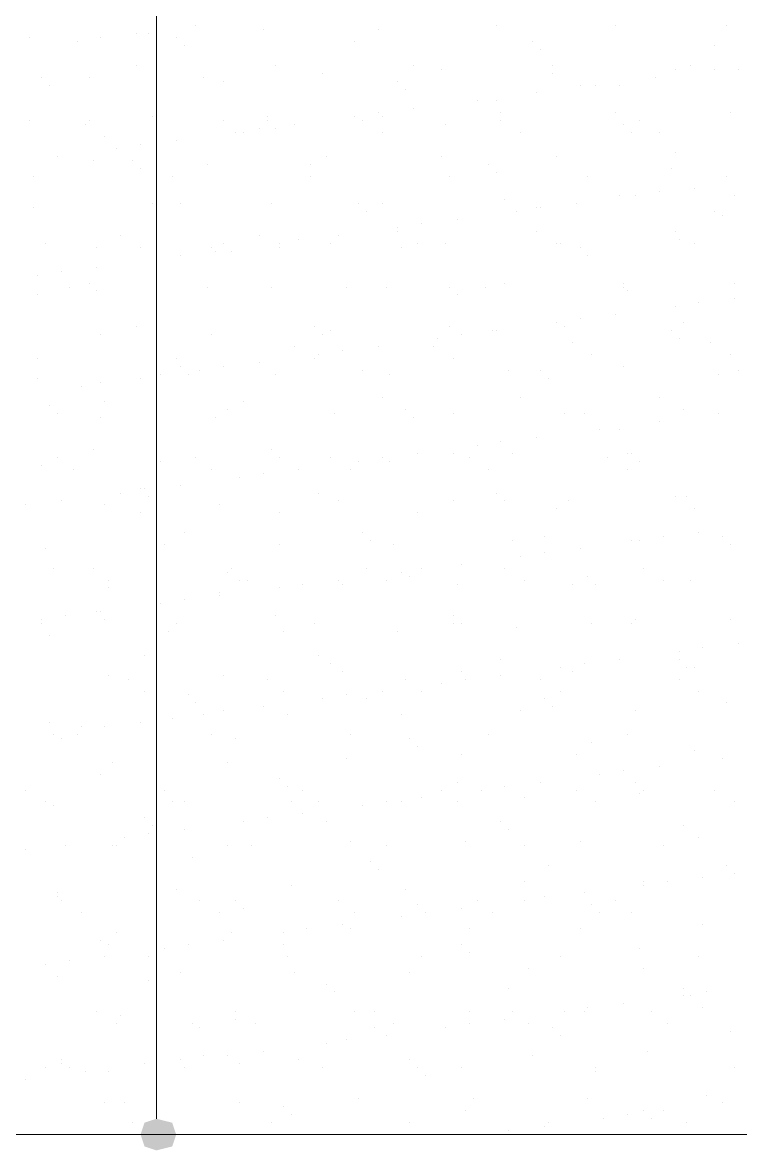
# Model space of a CAD drawing. Header units: millimetres. Extents: x 21 to 236, y 15 to 64.
# Drawn here: x 39.572 to 40.393, y 26.943 to 28.234 of the extents above; entities that cross this region are included whole.
import ezdxf

# ---------------------------------------------------------------- set-up
doc = ezdxf.new("R2010")
doc.units = ezdxf.units.MM
doc.layers.add('PDF_0', color=210, linetype='Continuous')
doc.layers.add('PDF_Cota', color=90, linetype='Continuous')
doc.layers.add('PDF_Grama', color=7, linetype='Continuous', true_color=0x397200)

msp = doc.modelspace()

# ---------------------------------------------------------------- linework, layer by layer
at = {"layer": 'PDF_0', "lineweight": 0}
msp.add_lwpolyline([(39.7249, 26.9796), (39.7249, 27.0023)], dxfattribs=at)
at = {"layer": 'PDF_0', "transparency": 33554559}
for points in [[(39.7249, 26.9796), (39.7249, 26.9615), (39.7113, 26.9751)], [(39.743, 26.9751), (39.7249, 26.9796), (39.7249, 26.9615)], [(39.7249, 26.9615), (39.7113, 26.9751), (39.7068, 26.9615)], [(39.7249, 26.9615), (39.7476, 26.9615), (39.743, 26.9751)], [(39.7068, 26.9615), (39.7113, 26.9479), (39.7249, 26.9615)], [(39.7113, 26.9479), (39.7249, 26.9615), (39.7249, 26.9434)], [(39.7249, 26.9434), (39.743, 26.9479), (39.7249, 26.9615)], [(39.743, 26.9479), (39.7249, 26.9615), (39.7476, 26.9615)]]:
    msp.add_solid(points, dxfattribs=at)
at = {"layer": 'PDF_Cota', "lineweight": 0}
for points in [[(39.7249, 30.5512), (39.7249, 27.0023)], [(38.7187, 26.9615), (48.477, 26.9615)], [(43.3916, 26.9615), (39.6252, 26.9615)]]:
    msp.add_lwpolyline(points, dxfattribs=at)
at = {"layer": 'PDF_Grama', "lineweight": 20}
for points in [[(39.7702, 28.2306), (39.7702, 28.2306)], [(40.1147, 28.2306), (40.1147, 28.2306)], [(40.2507, 28.2306), (40.2507, 28.2306)], [(40.3776, 28.2306), (40.3776, 28.2306)], [(39.5799, 28.217), (39.5799, 28.217)], [(39.6614, 28.217), (39.6614, 28.217)], [(39.7022, 28.2215), (39.7022, 28.2215)], [(39.7158, 28.2215), (39.7158, 28.2215)], [(39.7476, 28.217), (39.7476, 28.217)], [(39.8473, 28.226), (39.8473, 28.226)], [(39.9787, 28.226), (39.9787, 28.226)], [(39.6342, 28.2124), (39.6342, 28.2124)], [(39.7566, 28.2079), (39.7566, 28.2079)], [(39.9515, 28.2124), (39.9515, 28.2124)], [(40.1555, 28.2124), (40.1555, 28.2124)], [(40.1645, 28.2034), (40.1645, 28.2034)], [(40.364, 28.2079), (40.364, 28.2079)], [(39.7022, 28.1852), (39.7022, 28.1852)], [(39.8609, 28.1852), (39.8609, 28.1852)], [(39.9153, 28.1762), (39.9153, 28.1762)], [(40.0195, 28.1852), (40.0195, 28.1852)], [(40.0512, 28.1807), (40.0512, 28.1807)], [(40.1781, 28.1852), (40.1781, 28.1852)], [(40.1781, 28.1762), (40.1781, 28.1762)], [(40.3186, 28.1807), (40.3186, 28.1807)], [(40.3368, 28.1852), (40.3368, 28.1852)], [(40.364, 28.1807), (40.364, 28.1807)], [(40.3912, 28.1807), (40.3912, 28.1807)], [(39.5935, 28.1716), (39.5935, 28.1716)], [(39.6478, 28.1716), (39.6478, 28.1716)], [(39.7793, 28.1716), (39.7793, 28.1716)], [(39.8019, 28.1671), (39.8019, 28.1671)], [(40.0014, 28.1671), (40.0014, 28.1671)], [(40.296, 28.1716), (40.296, 28.1716)], [(39.6025, 28.1626), (39.6025, 28.1626)], [(40.0104, 28.158), (40.0104, 28.158)], [(40.16, 28.1535), (40.16, 28.1535)], [(40.2099, 28.1626), (40.2099, 28.1626)], [(40.228, 28.1626), (40.228, 28.1626)], [(40.2552, 28.1626), (40.2552, 28.1626)], [(40.092, 28.1444), (40.092, 28.1444)], [(40.1147, 28.1444), (40.1147, 28.1444)], [(39.7204, 28.1263), (39.7204, 28.1263)], [(39.8518, 28.1263), (39.8518, 28.1263)], [(39.9515, 28.1263), (39.9515, 28.1263)], [(39.9787, 28.1308), (39.9787, 28.1308)], [(39.9832, 28.1263), (39.9832, 28.1263)], [(40.0195, 28.1354), (40.0195, 28.1354)], [(40.1192, 28.1308), (40.1192, 28.1308)], [(40.2507, 28.1308), (40.2507, 28.1308)], [(40.3821, 28.1308), (40.3821, 28.1308)], [(39.5799, 28.1218), (39.5799, 28.1218)], [(39.6433, 28.1173), (39.6433, 28.1173)], [(39.6478, 28.1218), (39.6478, 28.1218)], [(39.8019, 28.1218), (39.8019, 28.1218)], [(39.8427, 28.1127), (39.8427, 28.1127)], [(39.8518, 28.1218), (39.8518, 28.1218)], [(39.8609, 28.1127), (39.8609, 28.1127)], [(39.8835, 28.1173), (39.8835, 28.1173)], [(39.9606, 28.1218), (39.9606, 28.1218)], [(40.0558, 28.1173), (40.0558, 28.1173)], [(40.1192, 28.1218), (40.1192, 28.1218)], [(40.2597, 28.1173), (40.2597, 28.1173)], [(40.2778, 28.1218), (40.2778, 28.1218)], [(39.666, 28.1037), (39.666, 28.1037)], [(39.7476, 28.0991), (39.7476, 28.0991)], [(39.8155, 28.1082), (39.8155, 28.1082)], [(39.8246, 28.1082), (39.8246, 28.1082)], [(39.9832, 28.1082), (39.9832, 28.1082)], [(40.1419, 28.1082), (40.1419, 28.1082)], [(40.2688, 28.1082), (40.2688, 28.1082)], [(40.3005, 28.1082), (40.3005, 28.1082)], [(39.6796, 28.0901), (39.6796, 28.0901)], [(39.7068, 28.0946), (39.7068, 28.0946)], [(39.6116, 28.081), (39.6116, 28.081)], [(39.6524, 28.0765), (39.6524, 28.0765)], [(39.6977, 28.0765), (39.6977, 28.0765)], [(39.9198, 28.081), (39.9198, 28.081)], [(40.0512, 28.081), (40.0512, 28.081)], [(40.1827, 28.081), (40.1827, 28.081)], [(40.3186, 28.0855), (40.3186, 28.0855)], [(39.7068, 28.0674), (39.7068, 28.0674)], [(39.7838, 28.0719), (39.7838, 28.0719)], [(39.9017, 28.0719), (39.9017, 28.0719)], [(40.1056, 28.0719), (40.1056, 28.0719)], [(40.1147, 28.0629), (40.1147, 28.0629)], [(40.3141, 28.0674), (40.3141, 28.0674)], [(39.5844, 28.0583), (39.5844, 28.0583)], [(39.743, 28.0583), (39.743, 28.0583)], [(39.9017, 28.0583), (39.9017, 28.0583)], [(40.0603, 28.0583), (40.0603, 28.0583)], [(40.2189, 28.0583), (40.2189, 28.0583)], [(40.3776, 28.0583), (40.3776, 28.0583)], [(40.2552, 28.0357), (40.2552, 28.0357)], [(40.2733, 28.0357), (40.2733, 28.0357)], [(40.3005, 28.0402), (40.3005, 28.0402)], [(40.3413, 28.0447), (40.3413, 28.0447)], [(40.3866, 28.0357), (40.3866, 28.0357)], [(39.5844, 28.0221), (39.5844, 28.0221)], [(39.7204, 28.0266), (39.7204, 28.0266)], [(39.7521, 28.0266), (39.7521, 28.0266)], [(39.8563, 28.0266), (39.8563, 28.0266)], [(39.956, 28.0266), (39.956, 28.0266)], [(39.9832, 28.0266), (39.9832, 28.0266)], [(40.1237, 28.0311), (40.1237, 28.0311)], [(40.16, 28.0221), (40.16, 28.0221)], [(40.1645, 28.0221), (40.1645, 28.0221)], [(40.2053, 28.0266), (40.2053, 28.0266)], [(39.9651, 28.0175), (39.9651, 28.0175)], [(40.0694, 28.0085), (40.0694, 28.0085)], [(40.1373, 28.0175), (40.1373, 28.0175)], [(40.364, 28.0175), (40.364, 28.0175)], [(40.373, 28.013), (40.373, 28.013)], [(40.0014, 27.9994), (40.0014, 27.9994)], [(40.0286, 28.0039), (40.0286, 28.0039)], [(39.6841, 27.9903), (39.6841, 27.9903)], [(39.8427, 27.9903), (39.8427, 27.9903)], [(39.8881, 27.9858), (39.8881, 27.9858)], [(39.9334, 27.9903), (39.9334, 27.9903)], [(40.0014, 27.9949), (40.0014, 27.9949)], [(40.16, 27.9949), (40.16, 27.9949)], [(40.3186, 27.9949), (40.3186, 27.9949)], [(40.3232, 27.9858), (40.3232, 27.9858)], [(39.598, 27.9813), (39.598, 27.9813)], [(39.6569, 27.9767), (39.6569, 27.9767)], [(39.7068, 27.9767), (39.7068, 27.9767)], [(39.7883, 27.9767), (39.7883, 27.9767)], [(39.7929, 27.9722), (39.7929, 27.9722)], [(39.8019, 27.9813), (39.8019, 27.9813)], [(39.811, 27.9722), (39.811, 27.9722)], [(39.8654, 27.9813), (39.8654, 27.9813)], [(39.8654, 27.9767), (39.8654, 27.9767)], [(39.9243, 27.9813), (39.9243, 27.9813)], [(40.0059, 27.9767), (40.0059, 27.9767)], [(40.024, 27.9813), (40.024, 27.9813)], [(40.0558, 27.9813), (40.0558, 27.9813)], [(40.1827, 27.9813), (40.1827, 27.9813)], [(40.1872, 27.9813), (40.1872, 27.9813)], [(40.2099, 27.9767), (40.2099, 27.9767)], [(40.3413, 27.9813), (40.3413, 27.9813)], [(39.7249, 27.9631), (39.7249, 27.9631)], [(39.7521, 27.9677), (39.7521, 27.9677)], [(40.2189, 27.9677), (40.2189, 27.9677)], [(39.5889, 27.945), (39.5889, 27.945)], [(39.6161, 27.9496), (39.6161, 27.9496)], [(39.6569, 27.9541), (39.6569, 27.9541)], [(39.6252, 27.9314), (39.6252, 27.9314)], [(39.6478, 27.936), (39.6478, 27.936)], [(39.7838, 27.9314), (39.7838, 27.9314)], [(39.8563, 27.9314), (39.8563, 27.9314)], [(39.8563, 27.9314), (39.8563, 27.9314)], [(39.9425, 27.9314), (39.9425, 27.9314)], [(39.9878, 27.9314), (39.9878, 27.9314)], [(40.0603, 27.9314), (40.0603, 27.9314)], [(40.1011, 27.9314), (40.1011, 27.9314)], [(40.1237, 27.936), (40.1237, 27.936)], [(40.2597, 27.936), (40.2597, 27.936)], [(40.2597, 27.9314), (40.2597, 27.9314)], [(40.3866, 27.936), (40.3866, 27.936)], [(39.5889, 27.9224), (39.5889, 27.9224)], [(39.6569, 27.9269), (39.6569, 27.9269)], [(39.7249, 27.9269), (39.7249, 27.9269)], [(40.0694, 27.9224), (40.0694, 27.9224)], [(40.2643, 27.9269), (40.2643, 27.9269)], [(40.3866, 27.9178), (40.3866, 27.9178)], [(40.3186, 27.9088), (40.3186, 27.9088)], [(40.3458, 27.9133), (40.3458, 27.9133)], [(40.2099, 27.8952), (40.2099, 27.8952)], [(40.2507, 27.8997), (40.2507, 27.8997)], [(39.7022, 27.8861), (39.7022, 27.8861)], [(39.9062, 27.8861), (39.9062, 27.8861)], [(39.9243, 27.8816), (39.9243, 27.8816)], [(40.0603, 27.8861), (40.0603, 27.8861)], [(40.1101, 27.8816), (40.1101, 27.8816)], [(40.1147, 27.8816), (40.1147, 27.8816)], [(40.1827, 27.8906), (40.1827, 27.8906)], [(40.1917, 27.8861), (40.1917, 27.8861)], [(40.3141, 27.8816), (40.3141, 27.8816)], [(40.3277, 27.8906), (40.3277, 27.8906)], [(39.6614, 27.877), (39.6614, 27.877)], [(39.7883, 27.877), (39.7883, 27.877)], [(39.9153, 27.877), (39.9153, 27.877)], [(40.0467, 27.8725), (40.0467, 27.8725)], [(40.0739, 27.877), (40.0739, 27.877)], [(40.2008, 27.868), (40.2008, 27.868)], [(40.3232, 27.8725), (40.3232, 27.8725)], [(40.3594, 27.868), (40.3594, 27.868)], [(39.7249, 27.8634), (39.7249, 27.8634)], [(39.8835, 27.8634), (39.8835, 27.8634)], [(39.9107, 27.8544), (39.9107, 27.8544)], [(39.9379, 27.8589), (39.9379, 27.8589)], [(39.9787, 27.8634), (39.9787, 27.8634)], [(40.0422, 27.8634), (40.0422, 27.8634)], [(40.2235, 27.8544), (40.2235, 27.8544)], [(40.3821, 27.8544), (40.3821, 27.8544)], [(39.5889, 27.8498), (39.5889, 27.8498)], [(39.7476, 27.8498), (39.7476, 27.8498)], [(39.7521, 27.8408), (39.7521, 27.8408)], [(39.8019, 27.8408), (39.8019, 27.8408)], [(39.8427, 27.8453), (39.8427, 27.8453)], [(39.9062, 27.8498), (39.9062, 27.8498)], [(40.0648, 27.8498), (40.0648, 27.8498)], [(40.2597, 27.8408), (40.2597, 27.8408)], [(39.7294, 27.8317), (39.7294, 27.8317)], [(39.7612, 27.8317), (39.7612, 27.8317)], [(39.7748, 27.8362), (39.7748, 27.8362)], [(39.8609, 27.8317), (39.8609, 27.8317)], [(39.9606, 27.8362), (39.9606, 27.8362)], [(39.9923, 27.8317), (39.9923, 27.8317)], [(40.1283, 27.8362), (40.1283, 27.8362)], [(40.1645, 27.8362), (40.1645, 27.8362)], [(40.3685, 27.8317), (40.3685, 27.8317)], [(40.3912, 27.8362), (40.3912, 27.8362)], [(39.5889, 27.8272), (39.5889, 27.8272)], [(39.6388, 27.8181), (39.6388, 27.8181)], [(39.6614, 27.8226), (39.6614, 27.8226)], [(39.7068, 27.8272), (39.7068, 27.8272)], [(40.1736, 27.8272), (40.1736, 27.8272)], [(39.9832, 27.8045), (39.9832, 27.8045)], [(40.1419, 27.8045), (40.1419, 27.8045)], [(40.3005, 27.8045), (40.3005, 27.8045)], [(39.6025, 27.7955), (39.6025, 27.7955)], [(39.666, 27.8), (39.666, 27.8)], [(39.8065, 27.7909), (39.8065, 27.7909)], [(39.8246, 27.8), (39.8246, 27.8)], [(40.0104, 27.7909), (40.0104, 27.7909)], [(40.3277, 27.7909), (40.3277, 27.7909)], [(39.6116, 27.7864), (39.6116, 27.7864)], [(39.6614, 27.7819), (39.6614, 27.7819)], [(39.7929, 27.7819), (39.7929, 27.7819)], [(39.9289, 27.7864), (39.9289, 27.7864)], [(40.0195, 27.7819), (40.0195, 27.7819)], [(40.0648, 27.7864), (40.0648, 27.7864)], [(40.1917, 27.7864), (40.1917, 27.7864)], [(40.2144, 27.7864), (40.2144, 27.7864)], [(40.3005, 27.7773), (40.3005, 27.7773)], [(40.3685, 27.7864), (40.3685, 27.7864)], [(40.2325, 27.7683), (40.2325, 27.7683)], [(40.2552, 27.7683), (40.2552, 27.7683)], [(40.092, 27.7501), (40.092, 27.7501)], [(40.1192, 27.7547), (40.1192, 27.7547)], [(40.16, 27.7592), (40.16, 27.7592)], [(39.6524, 27.7456), (39.6524, 27.7456)], [(39.8563, 27.7456), (39.8563, 27.7456)], [(40.024, 27.7411), (40.024, 27.7411)], [(40.0648, 27.7411), (40.0648, 27.7411)], [(40.1328, 27.7411), (40.1328, 27.7411)], [(40.2643, 27.7411), (40.2643, 27.7411)], [(40.2688, 27.7411), (40.2688, 27.7411)], [(39.5935, 27.7275), (39.5935, 27.7275)], [(39.6116, 27.7365), (39.6116, 27.7365)], [(39.7294, 27.732), (39.7294, 27.732)], [(39.7702, 27.7365), (39.7702, 27.7365)], [(39.8654, 27.7365), (39.8654, 27.7365)], [(39.8654, 27.7365), (39.8654, 27.7365)], [(39.9243, 27.7365), (39.9243, 27.7365)], [(39.956, 27.732), (39.956, 27.732)], [(39.9832, 27.7365), (39.9832, 27.7365)], [(39.9923, 27.732), (39.9923, 27.732)], [(40.083, 27.7365), (40.083, 27.7365)], [(40.2416, 27.7365), (40.2416, 27.7365)], [(40.2778, 27.732), (40.2778, 27.732)], [(39.6297, 27.7229), (39.6297, 27.7229)], [(39.7883, 27.7229), (39.7883, 27.7229)], [(39.8201, 27.7139), (39.8201, 27.7139)], [(39.8473, 27.7184), (39.8473, 27.7184)], [(39.8881, 27.7229), (39.8881, 27.7229)], [(39.947, 27.7229), (39.947, 27.7229)], [(40.1056, 27.7229), (40.1056, 27.7229)], [(40.2643, 27.7229), (40.2643, 27.7229)], [(39.7068, 27.7003), (39.7068, 27.7003)], [(39.7113, 27.7003), (39.7113, 27.7003)], [(39.7521, 27.7048), (39.7521, 27.7048)], [(39.6161, 27.6867), (39.6161, 27.6867)], [(39.6841, 27.6957), (39.6841, 27.6957)], [(39.7158, 27.6912), (39.7158, 27.6912)], [(39.9107, 27.6957), (39.9107, 27.6957)], [(39.9334, 27.6867), (39.9334, 27.6867)], [(40.0648, 27.6867), (40.0648, 27.6867)], [(40.1147, 27.6957), (40.1147, 27.6957)], [(40.1237, 27.6867), (40.1237, 27.6867)], [(40.1963, 27.6867), (40.1963, 27.6867)], [(40.3186, 27.6912), (40.3186, 27.6912)], [(40.3322, 27.6912), (40.3322, 27.6912)], [(39.5753, 27.6821), (39.5753, 27.6821)], [(39.666, 27.6821), (39.666, 27.6821)], [(39.7068, 27.6731), (39.7068, 27.6731)], [(39.7974, 27.6821), (39.7974, 27.6821)], [(39.8654, 27.6731), (39.8654, 27.6731)], [(40.024, 27.6731), (40.024, 27.6731)], [(40.1827, 27.6776), (40.1827, 27.6776)], [(40.3413, 27.6776), (40.3413, 27.6776)], [(39.7566, 27.6504), (39.7566, 27.6504)], [(39.9606, 27.6504), (39.9606, 27.6504)], [(40.3458, 27.6504), (40.3458, 27.6504)], [(39.734, 27.6368), (39.734, 27.6368)], [(39.8654, 27.6368), (39.8654, 27.6368)], [(39.9696, 27.6413), (39.9696, 27.6413)], [(39.9968, 27.6368), (39.9968, 27.6368)], [(40.1328, 27.6413), (40.1328, 27.6413)], [(40.1691, 27.6459), (40.1691, 27.6459)], [(40.2688, 27.6413), (40.2688, 27.6413)], [(40.2778, 27.6413), (40.2778, 27.6413)], [(40.305, 27.6459), (40.305, 27.6459)], [(40.373, 27.6459), (40.373, 27.6459)], [(40.3821, 27.6368), (40.3821, 27.6368)], [(39.598, 27.6323), (39.598, 27.6323)], [(40.1419, 27.6232), (40.1419, 27.6232)], [(40.1691, 27.6278), (40.1691, 27.6278)], [(40.2099, 27.6323), (40.2099, 27.6323)], [(39.6071, 27.6096), (39.6071, 27.6096)], [(39.6524, 27.6096), (39.6524, 27.6096)], [(39.811, 27.6096), (39.811, 27.6096)], [(39.9651, 27.6096), (39.9651, 27.6096)], [(40.0286, 27.6096), (40.0286, 27.6096)], [(40.0739, 27.6142), (40.0739, 27.6142)], [(40.1237, 27.6096), (40.1237, 27.6096)], [(40.2824, 27.6096), (40.2824, 27.6096)], [(39.6705, 27.596), (39.6705, 27.596)], [(39.8065, 27.6051), (39.8065, 27.6051)], [(39.8201, 27.596), (39.8201, 27.596)], [(39.8291, 27.596), (39.8291, 27.596)], [(39.9334, 27.596), (39.9334, 27.596)], [(39.9878, 27.596), (39.9878, 27.596)], [(40.0059, 27.6051), (40.0059, 27.6051)], [(40.015, 27.6006), (40.015, 27.6006)], [(40.1464, 27.596), (40.1464, 27.596)], [(40.2189, 27.6006), (40.2189, 27.6006)], [(40.305, 27.596), (40.305, 27.596)], [(40.3368, 27.596), (40.3368, 27.596)], [(39.6705, 27.587), (39.6705, 27.587)], [(39.7974, 27.5824), (39.7974, 27.5824)], [(39.8654, 27.587), (39.8654, 27.587)], [(39.8926, 27.5915), (39.8926, 27.5915)], [(39.9379, 27.5915), (39.9379, 27.5915)], [(40.0694, 27.5915), (40.0694, 27.5915)], [(40.2008, 27.5915), (40.2008, 27.5915)], [(40.228, 27.5915), (40.228, 27.5915)], [(39.7566, 27.5734), (39.7566, 27.5734)], [(39.7974, 27.5779), (39.7974, 27.5779)], [(39.6569, 27.5598), (39.6569, 27.5598)], [(39.6614, 27.5598), (39.6614, 27.5598)], [(39.7294, 27.5688), (39.7294, 27.5688)], [(39.5935, 27.5507), (39.5935, 27.5507)], [(39.5935, 27.5462), (39.5935, 27.5462)], [(39.6207, 27.5552), (39.6207, 27.5552)], [(39.666, 27.5507), (39.666, 27.5507)], [(39.7476, 27.5462), (39.7476, 27.5462)], [(39.8609, 27.5552), (39.8609, 27.5552)], [(39.9062, 27.5462), (39.9062, 27.5462)], [(40.0648, 27.5552), (40.0648, 27.5552)], [(40.0648, 27.5462), (40.0648, 27.5462)], [(40.0739, 27.5462), (40.0739, 27.5462)], [(40.2235, 27.5462), (40.2235, 27.5462)], [(40.2688, 27.5462), (40.2688, 27.5462)], [(40.2733, 27.5507), (40.2733, 27.5507)], [(40.3821, 27.5507), (40.3821, 27.5507)], [(39.6025, 27.5326), (39.6025, 27.5326)], [(39.7385, 27.5371), (39.7385, 27.5371)], [(39.8699, 27.5371), (39.8699, 27.5371)], [(40.0014, 27.5371), (40.0014, 27.5371)], [(40.1373, 27.5416), (40.1373, 27.5416)], [(40.3504, 27.519), (40.3504, 27.519)], [(40.3912, 27.5235), (40.3912, 27.5235)], [(39.7113, 27.5099), (39.7113, 27.5099)], [(39.9107, 27.5099), (39.9107, 27.5099)], [(40.1192, 27.5054), (40.1192, 27.5054)], [(40.2552, 27.5054), (40.2552, 27.5054)], [(40.3232, 27.5144), (40.3232, 27.5144)], [(40.3232, 27.5054), (40.3232, 27.5054)], [(39.9243, 27.5008), (39.9243, 27.5008)], [(40.1872, 27.4963), (40.1872, 27.4963)], [(40.2144, 27.5008), (40.2144, 27.5008)], [(40.3322, 27.4963), (40.3322, 27.4963)], [(40.3413, 27.4963), (40.3413, 27.4963)], [(39.6705, 27.4872), (39.6705, 27.4872)], [(39.6932, 27.4827), (39.6932, 27.4827)], [(39.8019, 27.4872), (39.8019, 27.4872)], [(39.8518, 27.4827), (39.8518, 27.4827)], [(39.9379, 27.4918), (39.9379, 27.4918)], [(40.0104, 27.4827), (40.0104, 27.4827)], [(40.0739, 27.4918), (40.0739, 27.4918)], [(40.0784, 27.4827), (40.0784, 27.4827)], [(40.1192, 27.4872), (40.1192, 27.4872)], [(40.1645, 27.4827), (40.1645, 27.4827)], [(40.2008, 27.4918), (40.2008, 27.4918)], [(40.3232, 27.4827), (40.3232, 27.4827)], [(39.7113, 27.4691), (39.7113, 27.4691)], [(39.8699, 27.4691), (39.8699, 27.4691)], [(39.9832, 27.4691), (39.9832, 27.4691)], [(40.0286, 27.4691), (40.0286, 27.4691)], [(40.0512, 27.4782), (40.0512, 27.4782)], [(40.1872, 27.4691), (40.1872, 27.4691)], [(40.3458, 27.4691), (40.3458, 27.4691)], [(39.7612, 27.4646), (39.7612, 27.4646)], [(39.7702, 27.4555), (39.7702, 27.4555)], [(39.9153, 27.4601), (39.9153, 27.4601)], [(39.9425, 27.4646), (39.9425, 27.4646)], [(39.9651, 27.4601), (39.9651, 27.4601)], [(40.1691, 27.4601), (40.1691, 27.4601)], [(40.3776, 27.4555), (40.3776, 27.4555)], [(39.7793, 27.4419), (39.7793, 27.4419)], [(39.8019, 27.4465), (39.8019, 27.4465)], [(39.8473, 27.451), (39.8473, 27.451)], [(39.8745, 27.4419), (39.8745, 27.4419)], [(40.0059, 27.4419), (40.0059, 27.4419)], [(40.1419, 27.4465), (40.1419, 27.4465)], [(40.1781, 27.451), (40.1781, 27.451)], [(40.2733, 27.4465), (40.2733, 27.4465)], [(39.6025, 27.4329), (39.6025, 27.4329)], [(39.6388, 27.4283), (39.6388, 27.4283)], [(39.666, 27.4283), (39.666, 27.4283)], [(39.7068, 27.4329), (39.7068, 27.4329)], [(39.743, 27.4374), (39.743, 27.4374)], [(39.6071, 27.4193), (39.6071, 27.4193)], [(39.6161, 27.4147), (39.6161, 27.4147)], [(39.6342, 27.4193), (39.6342, 27.4193)], [(39.7883, 27.4193), (39.7883, 27.4193)], [(39.8155, 27.4147), (39.8155, 27.4147)], [(39.947, 27.4193), (39.947, 27.4193)], [(40.015, 27.4147), (40.015, 27.4147)], [(40.1056, 27.4193), (40.1056, 27.4193)], [(40.2643, 27.4193), (40.2643, 27.4193)], [(40.024, 27.4057), (40.024, 27.4057)], [(40.2235, 27.4102), (40.2235, 27.4102)], [(39.9425, 27.3921), (39.9425, 27.3921)], [(40.0739, 27.3966), (40.0739, 27.3966)], [(40.2053, 27.3966), (40.2053, 27.3966)], [(40.3413, 27.4011), (40.3413, 27.4011)], [(40.373, 27.3921), (40.373, 27.3921)], [(39.675, 27.3875), (39.675, 27.3875)], [(39.8065, 27.3875), (39.8065, 27.3875)], [(40.2597, 27.3785), (40.2597, 27.3785)], [(40.3005, 27.383), (40.3005, 27.383)], [(39.6614, 27.3739), (39.6614, 27.3739)], [(39.8654, 27.3694), (39.8654, 27.3694)], [(40.0694, 27.3649), (40.0694, 27.3649)], [(40.1645, 27.3649), (40.1645, 27.3649)], [(40.2325, 27.3739), (40.2325, 27.3739)], [(40.2733, 27.3649), (40.2733, 27.3649)], [(39.5753, 27.3558), (39.5753, 27.3558)], [(39.734, 27.3558), (39.734, 27.3558)], [(39.8745, 27.3603), (39.8745, 27.3603)], [(39.8926, 27.3558), (39.8926, 27.3558)], [(40.0512, 27.3558), (40.0512, 27.3558)], [(40.0966, 27.3558), (40.0966, 27.3558)], [(40.1237, 27.3603), (40.1237, 27.3603)], [(40.2053, 27.3558), (40.2053, 27.3558)], [(40.2778, 27.3513), (40.2778, 27.3513)], [(40.2824, 27.3558), (40.2824, 27.3558)], [(40.364, 27.3558), (40.364, 27.3558)], [(39.598, 27.3422), (39.598, 27.3422)], [(39.6071, 27.3377), (39.6071, 27.3377)], [(39.743, 27.3422), (39.743, 27.3422)], [(39.7566, 27.3422), (39.7566, 27.3422)], [(39.879, 27.3422), (39.879, 27.3422)], [(39.9107, 27.3422), (39.9107, 27.3422)], [(39.9606, 27.3377), (39.9606, 27.3377)], [(39.9878, 27.3422), (39.9878, 27.3422)], [(40.0059, 27.3422), (40.0059, 27.3422)], [(40.0286, 27.3467), (40.0286, 27.3467)], [(40.0694, 27.3422), (40.0694, 27.3422)], [(40.1464, 27.3467), (40.1464, 27.3467)], [(40.228, 27.3422), (40.228, 27.3422)], [(40.3866, 27.3422), (40.3866, 27.3422)], [(39.8926, 27.3286), (39.8926, 27.3286)], [(39.7113, 27.3241), (39.7113, 27.3241)], [(39.7204, 27.315), (39.7204, 27.315)], [(39.8246, 27.3195), (39.8246, 27.3195)], [(39.8518, 27.3241), (39.8518, 27.3241)], [(39.9198, 27.3195), (39.9198, 27.3195)], [(40.1192, 27.3195), (40.1192, 27.3195)], [(40.3277, 27.315), (40.3277, 27.315)], [(39.6886, 27.3014), (39.6886, 27.3014)], [(39.7158, 27.306), (39.7158, 27.306)], [(39.7566, 27.3105), (39.7566, 27.3105)], [(40.1283, 27.3105), (40.1283, 27.3105)], [(40.3458, 27.3014), (40.3458, 27.3014)], [(39.5753, 27.2878), (39.5753, 27.2878)], [(39.6207, 27.2924), (39.6207, 27.2924)], [(39.675, 27.2924), (39.675, 27.2924)], [(39.6796, 27.2924), (39.6796, 27.2924)], [(39.8065, 27.2924), (39.8065, 27.2924)], [(39.8337, 27.2924), (39.8337, 27.2924)], [(39.947, 27.2969), (39.947, 27.2969)], [(39.9878, 27.2924), (39.9878, 27.2924)], [(40.0784, 27.2969), (40.0784, 27.2969)], [(40.1464, 27.2924), (40.1464, 27.2924)], [(40.2099, 27.2969), (40.2099, 27.2969)], [(40.305, 27.2924), (40.305, 27.2924)], [(39.7657, 27.2788), (39.7657, 27.2788)], [(39.9696, 27.2742), (39.9696, 27.2742)], [(39.9787, 27.2652), (39.9787, 27.2652)], [(40.1736, 27.2697), (40.1736, 27.2697)], [(40.3776, 27.2697), (40.3776, 27.2697)], [(40.3866, 27.2606), (40.3866, 27.2606)], [(39.879, 27.247), (39.879, 27.247)], [(40.1464, 27.2516), (40.1464, 27.2516)], [(40.2824, 27.2516), (40.2824, 27.2516)], [(40.2824, 27.247), (40.2824, 27.247)], [(40.3096, 27.2516), (40.3096, 27.2516)], [(40.3504, 27.2561), (40.3504, 27.2561)], [(39.6116, 27.238), (39.6116, 27.238)], [(39.7476, 27.2425), (39.7476, 27.2425)], [(40.0104, 27.2425), (40.0104, 27.2425)], [(40.2144, 27.238), (40.2144, 27.238)], [(39.6116, 27.2334), (39.6116, 27.2334)], [(39.6161, 27.2289), (39.6161, 27.2289)], [(39.7748, 27.2289), (39.7748, 27.2289)], [(39.8155, 27.2289), (39.8155, 27.2289)], [(39.9334, 27.2289), (39.9334, 27.2289)], [(40.024, 27.2244), (40.024, 27.2244)], [(40.092, 27.2289), (40.092, 27.2289)], [(40.1464, 27.2289), (40.1464, 27.2289)], [(40.1691, 27.2334), (40.1691, 27.2334)], [(40.2235, 27.2244), (40.2235, 27.2244)], [(40.2507, 27.2289), (40.2507, 27.2289)], [(39.6388, 27.2153), (39.6388, 27.2153)], [(39.7974, 27.2153), (39.7974, 27.2153)], [(39.8246, 27.2198), (39.8246, 27.2198)], [(39.9515, 27.2153), (39.9515, 27.2153)], [(40.0059, 27.2108), (40.0059, 27.2108)], [(40.0331, 27.2153), (40.0331, 27.2153)], [(40.0739, 27.2198), (40.0739, 27.2198)], [(40.1101, 27.2153), (40.1101, 27.2153)], [(40.2325, 27.2153), (40.2325, 27.2153)], [(40.2688, 27.2153), (40.2688, 27.2153)], [(39.8971, 27.1972), (39.8971, 27.1972)], [(39.9379, 27.2017), (39.9379, 27.2017)], [(39.947, 27.1972), (39.947, 27.1972)], [(40.083, 27.1972), (40.083, 27.1972)], [(40.2099, 27.1972), (40.2099, 27.1972)], [(40.3504, 27.2017), (40.3504, 27.2017)], [(39.6614, 27.1836), (39.6614, 27.1836)], [(39.6796, 27.1926), (39.6796, 27.1926)], [(39.8019, 27.1836), (39.8019, 27.1836)], [(39.811, 27.1926), (39.811, 27.1926)], [(39.8699, 27.1926), (39.8699, 27.1926)], [(39.6705, 27.179), (39.6705, 27.179)], [(39.734, 27.1745), (39.734, 27.1745)], [(39.7612, 27.179), (39.7612, 27.179)], [(39.8699, 27.179), (39.8699, 27.179)], [(40.0739, 27.179), (40.0739, 27.179)], [(40.083, 27.17), (40.083, 27.17)], [(40.2778, 27.1745), (40.2778, 27.1745)], [(39.598, 27.1564), (39.598, 27.1564)], [(39.6252, 27.1609), (39.6252, 27.1609)], [(39.666, 27.1654), (39.666, 27.1654)], [(39.7158, 27.1654), (39.7158, 27.1654)], [(39.8745, 27.1654), (39.8745, 27.1654)], [(40.0286, 27.1654), (40.0286, 27.1654)], [(40.1872, 27.1654), (40.1872, 27.1654)], [(40.3458, 27.1654), (40.3458, 27.1654)], [(39.7521, 27.1473), (39.7521, 27.1473)], [(39.8835, 27.1473), (39.8835, 27.1473)], [(40.015, 27.1473), (40.015, 27.1473)], [(40.1509, 27.1519), (40.1509, 27.1519)], [(40.2824, 27.1519), (40.2824, 27.1519)], [(39.6116, 27.1428), (39.6116, 27.1428)], [(39.7158, 27.1383), (39.7158, 27.1383)], [(39.9198, 27.1337), (39.9198, 27.1337)], [(39.9289, 27.1247), (39.9289, 27.1247)], [(40.1283, 27.1292), (40.1283, 27.1292)], [(40.3277, 27.1292), (40.3277, 27.1292)], [(40.3277, 27.1201), (40.3277, 27.1201)], [(40.3368, 27.1201), (40.3368, 27.1201)], [(40.3549, 27.1247), (40.3549, 27.1247)], [(40.2189, 27.1065), (40.2189, 27.1065)], [(40.2597, 27.1111), (40.2597, 27.1111)], [(40.3504, 27.1065), (40.3504, 27.1065)], [(39.6569, 27.102), (39.6569, 27.102)], [(39.6841, 27.0975), (39.6841, 27.0975)], [(39.8155, 27.102), (39.8155, 27.102)], [(39.8155, 27.0929), (39.8155, 27.0929)], [(39.9515, 27.102), (39.9515, 27.102)], [(39.9742, 27.102), (39.9742, 27.102)], [(40.083, 27.102), (40.083, 27.102)], [(40.1237, 27.0929), (40.1237, 27.0929)], [(40.1328, 27.102), (40.1328, 27.102)], [(40.1917, 27.102), (40.1917, 27.102)], [(40.2144, 27.102), (40.2144, 27.102)], [(40.2914, 27.102), (40.2914, 27.102)], [(39.6796, 27.0884), (39.6796, 27.0884)], [(39.7657, 27.0884), (39.7657, 27.0884)], [(39.7748, 27.0839), (39.7748, 27.0839)], [(39.8382, 27.0884), (39.8382, 27.0884)], [(39.9742, 27.0839), (39.9742, 27.0839)], [(39.9968, 27.0884), (39.9968, 27.0884)], [(40.0558, 27.0839), (40.0558, 27.0839)], [(40.083, 27.0884), (40.083, 27.0884)], [(40.1509, 27.0884), (40.1509, 27.0884)], [(40.1781, 27.0839), (40.1781, 27.0839)], [(40.3096, 27.0884), (40.3096, 27.0884)], [(40.3821, 27.0793), (40.3821, 27.0793)], [(39.9425, 27.0703), (39.9425, 27.0703)], [(39.9878, 27.0748), (39.9878, 27.0748)], [(40.1872, 27.0748), (40.1872, 27.0748)], [(39.8473, 27.0567), (39.8473, 27.0567)], [(39.9198, 27.0657), (39.9198, 27.0657)], [(40.2869, 27.0567), (40.2869, 27.0567)], [(39.6161, 27.0476), (39.6161, 27.0476)], [(39.6161, 27.0431), (39.6161, 27.0431)], [(39.7113, 27.0431), (39.7113, 27.0431)], [(39.7521, 27.0476), (39.7521, 27.0476)], [(39.7793, 27.0521), (39.7793, 27.0521)], [(39.8065, 27.0521), (39.8065, 27.0521)], [(39.8201, 27.0431), (39.8201, 27.0431)], [(39.8881, 27.0476), (39.8881, 27.0476)], [(40.015, 27.0476), (40.015, 27.0476)], [(40.1555, 27.0521), (40.1555, 27.0521)], [(39.598, 27.0385), (39.598, 27.0385)], [(39.6252, 27.0385), (39.6252, 27.0385)], [(39.6433, 27.034), (39.6433, 27.034)], [(39.6705, 27.034), (39.6705, 27.034)], [(39.7566, 27.0385), (39.7566, 27.0385)], [(39.9153, 27.0385), (39.9153, 27.0385)], [(40.024, 27.0385), (40.024, 27.0385)], [(40.0331, 27.0295), (40.0331, 27.0295)], [(40.0739, 27.0385), (40.0739, 27.0385)], [(40.228, 27.0385), (40.228, 27.0385)], [(40.228, 27.034), (40.228, 27.034)], [(40.3866, 27.0385), (40.3866, 27.0385)], [(39.5753, 27.0249), (39.5753, 27.0249)], [(39.956, 27.0023), (39.956, 27.0023)], [(40.0875, 27.0023), (40.0875, 27.0023)], [(40.2189, 27.0023), (40.2189, 27.0023)], [(40.3549, 27.0068), (40.3549, 27.0068)], [(39.666, 26.9977), (39.666, 26.9977)], [(39.6886, 26.9977), (39.6886, 26.9977)], [(39.8201, 26.9977), (39.8201, 26.9977)], [(39.8699, 26.9932), (39.8699, 26.9932)], [(40.0784, 26.9887), (40.0784, 26.9887)], [(40.2824, 26.9887), (40.2824, 26.9887)], [(40.305, 26.9887), (40.305, 26.9887)], [(40.373, 26.9977), (40.373, 26.9977)], [(39.879, 26.9842), (39.879, 26.9842)], [(40.2371, 26.9796), (40.2371, 26.9796)], [(40.2643, 26.9842), (40.2643, 26.9842)], [(40.2914, 26.9796), (40.2914, 26.9796)], [(39.6977, 26.9751), (39.6977, 26.9751)], [(39.8563, 26.9751), (39.8563, 26.9751)], [(40.015, 26.9751), (40.015, 26.9751)], [(40.1283, 26.966), (40.1283, 26.966)], [(40.1691, 26.9706), (40.1691, 26.9706)], [(40.1736, 26.9751), (40.1736, 26.9751)], [(40.3322, 26.9751), (40.3322, 26.9751)]]:
    msp.add_lwpolyline(points, dxfattribs=at)

doc.saveas('drawing.dxf')
